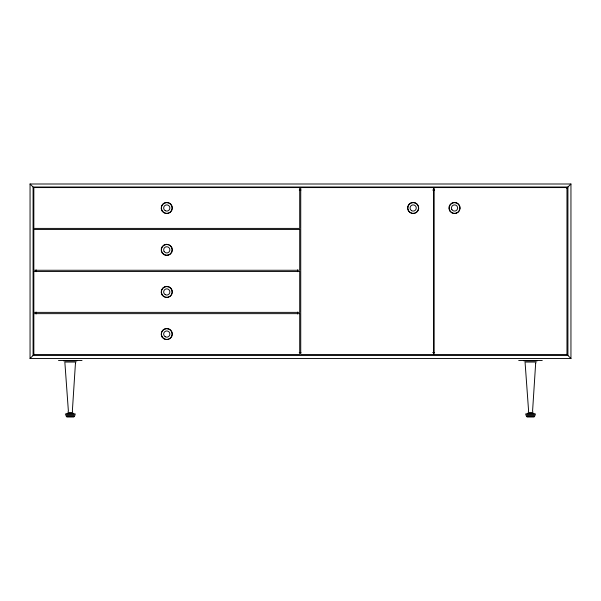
<?xml version="1.0" encoding="UTF-8"?>
<svg xmlns="http://www.w3.org/2000/svg" width="601" height="601" viewBox="0 0 601 601"><rect width="100%" height="100%" fill="white"/><g stroke="black" fill="none" stroke-linecap="round" stroke-linejoin="round"><path stroke-width="0.9" d="M30.05 358.512L30.05 183.996L570.95 183.996L570.95 358.512L30.05 358.512L34.287 354.274M566.713 188.226L570.95 183.996M30.05 183.996L33.078 187.016L567.922 187.016L567.922 355.484L570.95 358.512M299.245 190.044L300.973 190.044M432.697 190.044L434.576 190.044M299.245 352.456L300.973 352.456M432.697 352.456L434.576 352.456M58.492 360.525L82.029 360.525M518.708 360.525L542.252 360.525M63.736 360.931L76.905 360.931M523.952 360.931L537.121 360.931M66.861 413.578L73.848 413.578M527.077 413.578L534.064 413.578M65.351 413.984L75.328 413.984M525.567 413.984L535.544 413.984M65.351 414.99L75.328 414.99M525.567 414.99L535.544 414.99M66.102 415.997L74.584 415.997M526.326 415.997L534.8 415.997M66.358 416.523L74.336 416.523M526.574 416.523L534.552 416.523M66.839 417.004L73.863 417.004M527.062 417.004L534.079 417.004M566.713 354.274L567.922 355.484L33.078 355.484L33.078 187.016M297.518 269.841L297.518 271.72M297.518 312.084L297.518 313.962M36.098 269.841L36.098 271.72M36.098 312.084L36.098 313.962M75.425 363.552L72.368 410.956L72.759 412.466L67.966 412.466L68.371 410.956L64.84 362.042L75.816 362.042L75.425 363.552M535.641 363.552L532.584 410.956L532.974 412.466L528.189 412.466L528.595 410.956L525.056 362.042L536.039 362.042L535.641 363.552M299.704 187.58L33.836 187.58L33.836 228.403L299.704 228.403L299.704 187.58M433.591 187.58L300.74 187.58L300.74 354.515L433.591 354.515L433.591 187.58M566.968 187.58L434.117 187.58L434.117 354.515L566.968 354.515L566.968 187.58M299.704 229.432L33.836 229.432L33.836 270.262L299.704 270.262L299.704 229.432M299.704 271.539L33.836 271.539L33.836 312.37L299.704 312.37L299.704 271.539M299.704 313.647L33.836 313.647L33.836 354.47L299.704 354.47L299.704 313.647M165.215 336.748A3.103 3.103 0 0 0 169.873 334.058A3.103 3.103 0 0 0 165.215 331.369A3.103 3.103 0 0 0 165.215 336.748M164.073 338.724A5.379 5.379 0 0 0 172.149 334.058A5.379 5.379 0 0 0 164.073 329.401A5.379 5.379 0 0 0 164.073 338.724M161.947 336.845A5.567 5.567 0 0 0 171.593 336.845A5.567 5.567 0 0 0 166.77 328.492A5.567 5.567 0 0 0 161.947 336.845M165.215 294.64A3.103 3.103 0 0 0 169.873 291.951A3.103 3.103 0 0 0 165.215 289.261A3.103 3.103 0 0 0 165.215 294.64M162.105 294.648A5.379 5.379 0 0 0 171.428 294.648A5.379 5.379 0 0 0 166.77 286.572A5.379 5.379 0 0 0 162.105 294.648M161.947 294.738A5.567 5.567 0 0 0 171.593 294.738A5.567 5.567 0 0 0 166.77 286.384A5.567 5.567 0 0 0 161.947 294.738M164.073 254.508A5.379 5.379 0 0 0 172.149 249.851A5.379 5.379 0 0 0 164.073 245.185A5.379 5.379 0 0 0 164.073 254.508M164.081 251.398A3.103 3.103 0 0 0 169.459 251.398A3.103 3.103 0 0 0 166.77 246.741A3.103 3.103 0 0 0 164.081 251.398M163.983 254.674A5.567 5.567 0 0 0 172.337 249.851A5.567 5.567 0 0 0 163.983 245.028A5.567 5.567 0 0 0 163.983 254.674M451.854 209.546A3.103 3.103 0 0 0 457.226 209.546A3.103 3.103 0 0 0 454.536 204.888A3.103 3.103 0 0 0 451.854 209.546M451.847 212.656A5.379 5.379 0 0 0 459.923 207.991A5.379 5.379 0 0 0 451.847 203.333A5.379 5.379 0 0 0 451.847 212.656M449.713 210.778A5.567 5.567 0 0 0 459.359 210.778A5.567 5.567 0 0 0 454.536 202.424A5.567 5.567 0 0 0 449.713 210.778M411.617 210.681A3.103 3.103 0 0 0 416.275 207.991A3.103 3.103 0 0 0 411.617 205.302A3.103 3.103 0 0 0 411.617 210.681M408.507 210.681A5.379 5.379 0 0 0 417.83 210.681A5.379 5.379 0 0 0 413.165 202.612A5.379 5.379 0 0 0 408.507 210.681M408.342 210.778A5.567 5.567 0 0 0 417.988 210.778A5.567 5.567 0 0 0 413.165 202.424A5.567 5.567 0 0 0 408.342 210.778M165.215 210.681A3.103 3.103 0 0 0 169.873 207.991A3.103 3.103 0 0 0 165.215 205.302A3.103 3.103 0 0 0 165.215 210.681M164.073 212.656A5.379 5.379 0 0 0 172.149 207.991A5.379 5.379 0 0 0 164.073 203.333A5.379 5.379 0 0 0 164.073 212.656M161.947 210.778A5.567 5.567 0 0 0 171.593 210.778A5.567 5.567 0 0 0 166.77 202.424A5.567 5.567 0 0 0 161.947 210.778"/></g></svg>
